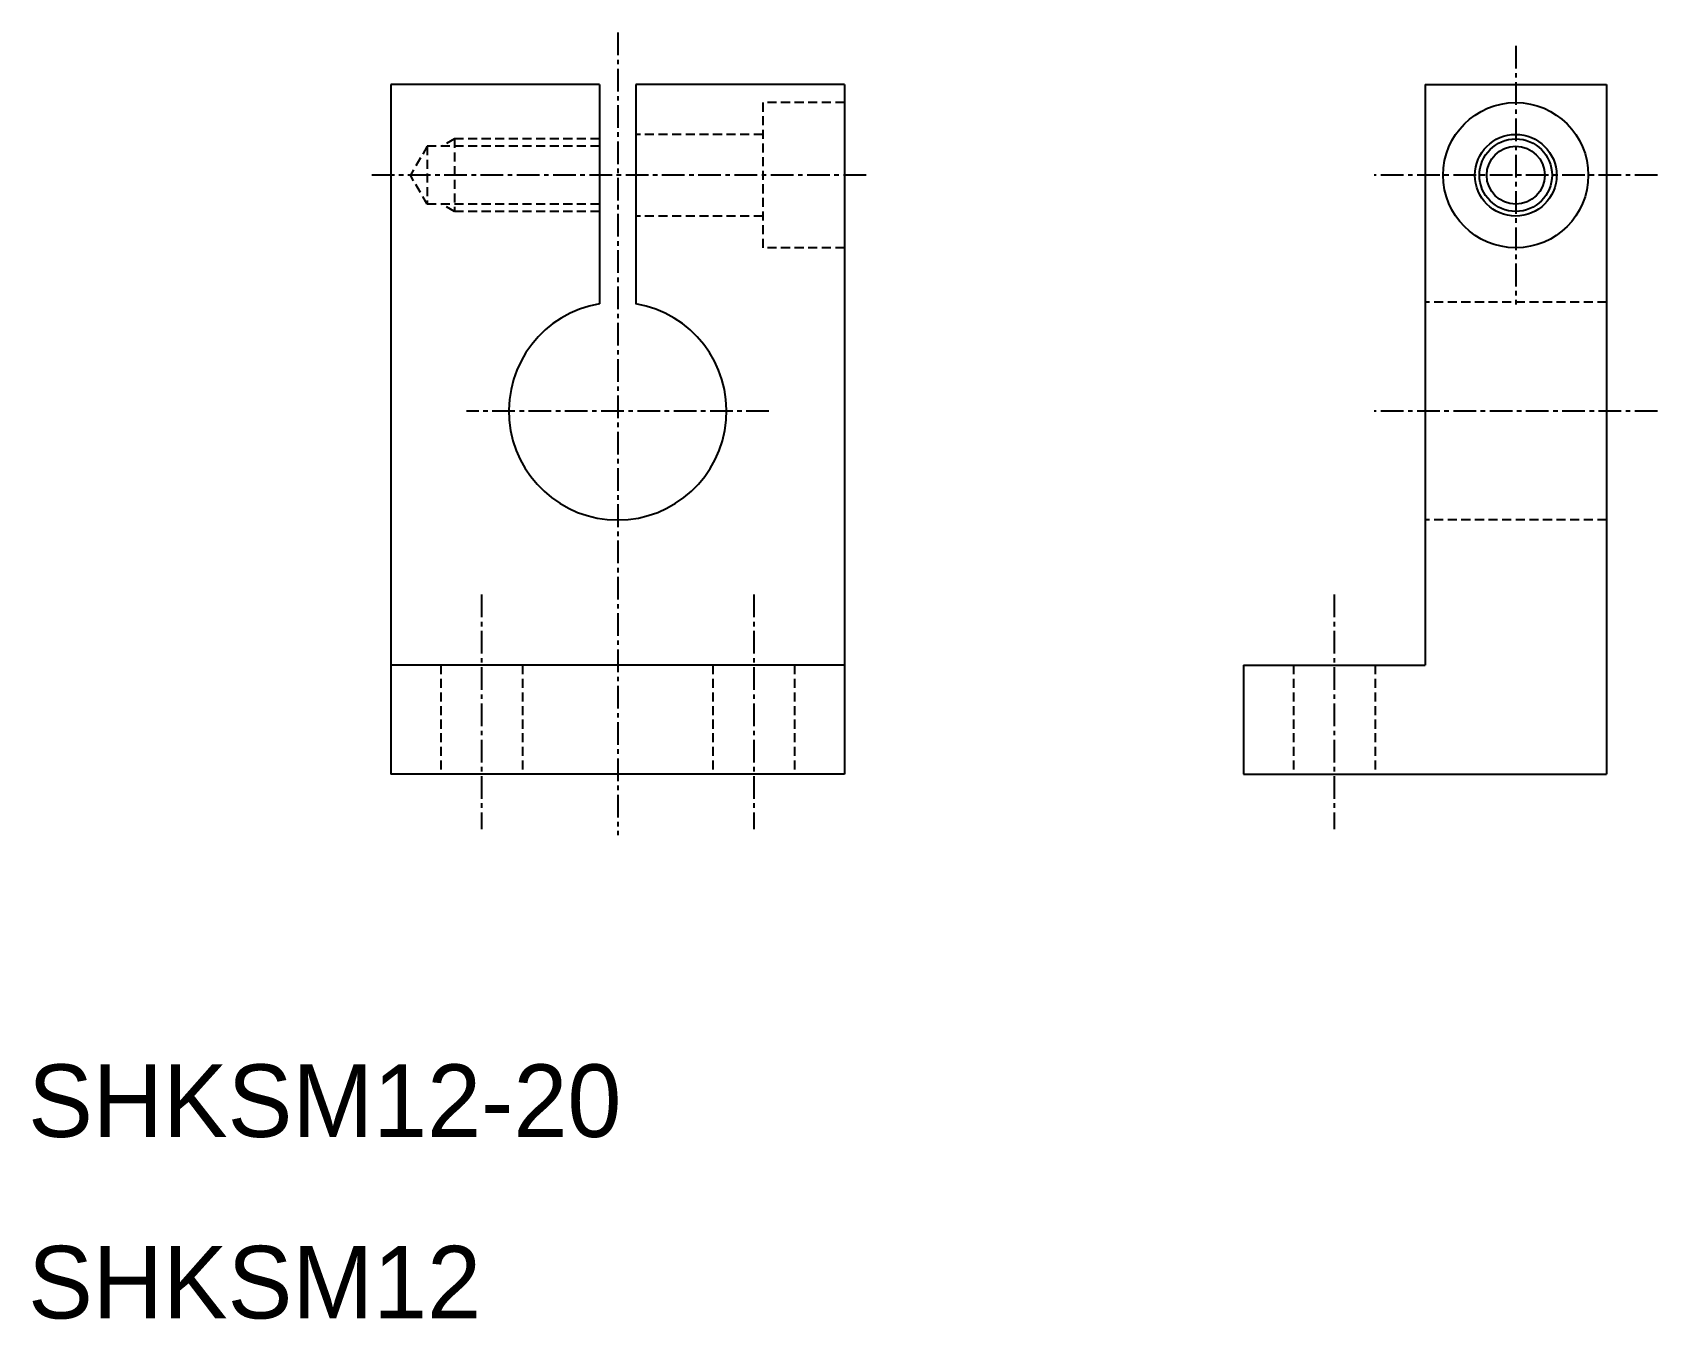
# Model space of a CAD drawing. Extents: x 10.2 to 99.8, y 9.9 to 80.9.
import ezdxf

# ---------------------------------------------------------------- set-up
doc = ezdxf.new("R2010")
doc.units = 0
doc.linetypes.add('CENTER', pattern=[2, 1.25, -0.25, 0.25, -0.25])
doc.linetypes.add('DASHED', pattern=[0.75, 0.5, -0.25])
doc.layers.get('0').update_dxf_attribs({"linetype": 'CONTINUOUS'})
doc.layers.add('CENTER', color=1, linetype='CENTER')

msp = doc.modelspace()

# ---------------------------------------------------------------- linework, layer by layer
at = {"color": 7, "linetype": 'CONTINUOUS'}
for p, q in [((30, 78), (30, 40)), ((41.5, 78), (30, 78)), ((41.5, 78), (41.5, 65.916)), ((55, 78), (43.5, 78)), ((43.5, 78), (43.5, 65.916)), ((55, 78), (55, 40)), ((87, 78), (87, 46)), ((87, 78), (97, 78)), ((97, 78), (97, 40)), ((55, 46), (30, 46)), ((77, 46), (87, 46)), ((77, 46), (77, 40)), ((55, 40), (30, 40)), ((42.5, 40), (42.5, 40)), ((48.75, 40), (48.75, 40)), ((77, 40), (97, 40))]:
    msp.add_line(p, q, dxfattribs=at)
at = {"color": 3, "linetype": 'DASHED'}
for p, q in [((55, 77), (50.5, 77)), ((50.5, 77), (50.5, 69)), ((50.5, 75.25), (43.5, 75.25)), ((32, 74.6), (31.076, 73)), ((41.5, 74.6), (32, 74.6)), ((32, 74.6), (32, 71.4)), ((33.5, 75), (32.807, 74.6)), ((41.5, 75), (33.5, 75)), ((33.5, 75), (33.5, 71)), ((32, 71.4), (31.076, 73)), ((41.5, 71.4), (32, 71.4)), ((33.5, 71), (32.807, 71.4)), ((41.5, 71), (33.5, 71)), ((50.5, 70.75), (43.5, 70.75)), ((55, 69), (50.5, 69)), ((97, 66), (87, 66)), ((97, 54), (87, 54)), ((32.75, 46), (32.75, 40)), ((37.25, 46), (37.25, 40)), ((47.75, 46), (47.75, 40)), ((52.25, 46), (52.25, 40)), ((79.75, 46), (79.75, 40)), ((84.25, 46), (84.25, 40))]:
    msp.add_line(p, q, dxfattribs=at)
at = {"color": 7, "linetype": 'CONTINUOUS'}
for radius in [4, 2.25, 1.6]:
    msp.add_circle((92, 73), radius, dxfattribs=at)
at = {"color": 3, "linetype": 'CONTINUOUS'}
msp.add_circle((92, 73), 2, dxfattribs=at)
at = {"color": 7, "linetype": 'CONTINUOUS'}
msp.add_arc((42.5, 60), 6, 99.59407, 80.40593, dxfattribs=at)
at = {"layer": 'CENTER', "color": 1, "linetype": 'CENTER'}
for p, q in [((42.5, 80.864), (42.5, 36.631)), ((92, 80.126), (92, 65.874)), ((56.189, 73), (28.811, 73)), ((99.813, 73), (84.187, 73)), ((50.838, 60), (34.162, 60)), ((99.813, 60), (84.187, 60)), ((35, 49.89), (35, 36.955)), ((50, 49.89), (50, 36.955)), ((82, 49.89), (82, 36.955))]:
    msp.add_line(p, q, dxfattribs=at)

# ---------------------------------------------------------------- texts
at = {"color": 7, "linetype": 'CONTINUOUS'}
for s, p in [('SHKSM12-20', (10, 20)), ('SHKSM12', (10, 10))]:
    msp.add_text(s, height=4, dxfattribs=at).set_placement(p)

doc.saveas('drawing.dxf')
